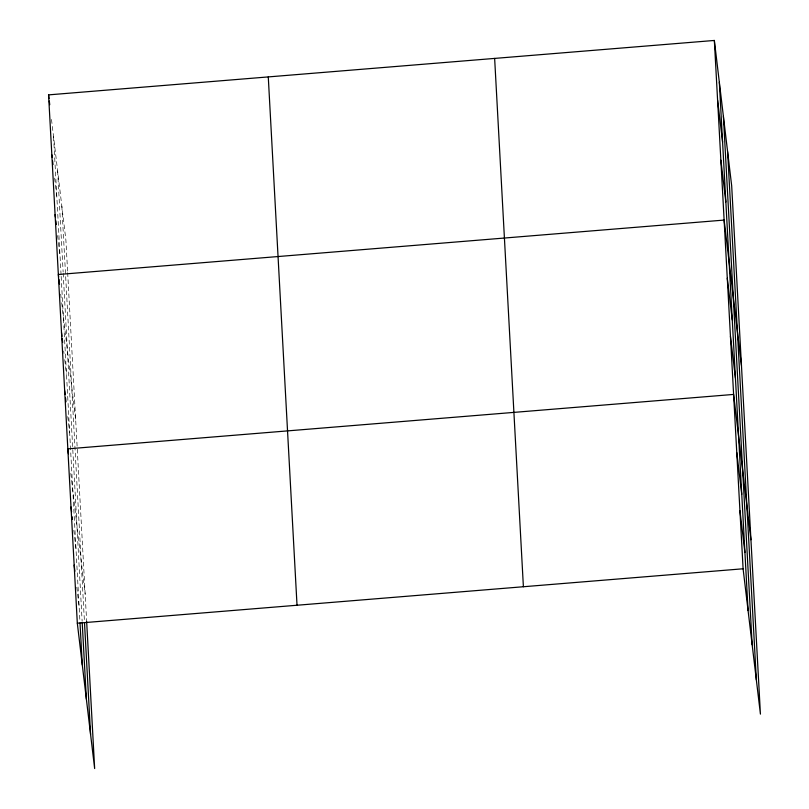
<?xml version="1.0" encoding="UTF-8"?>
<svg xmlns="http://www.w3.org/2000/svg" width="809" height="809" viewBox="0 0 809 809"><rect width="100%" height="100%" fill="white"/><g stroke="black" fill="none" stroke-linecap="round" stroke-linejoin="round"><path stroke-width="0.61" stroke-dasharray="4.04 3.03" d="M51.503 119.459L65.903 240.222L67.602 271.409M54.618 178.101L56.812 196.547M57.581 235.52L60.068 256.423M60.695 294.173L61.13 297.864M61.717 302.778L75.682 419.861M63.709 351.055L64.002 353.513M64.73 359.661L66.49 374.415M67.744 416.544L69.655 432.532M70.767 473.437L85.167 594.2M73.781 530.32L75.975 548.755M76.794 587.213L79.14 606.871M67.673 272.663L86.644 621.403M61.828 206.052L84.389 620.614M57.631 170.841L63.132 271.885M63.193 273.129L82.134 621.261M53.556 136.67L61.09 275.131M61.16 276.375L79.879 620.473"/><path stroke-width="1.21" d="M86.644 621.403L94.653 768.55L77.32 623.203L48.57 94.875L714.347 40.45L731.68 185.797L760.43 714.125L743.097 568.778L714.347 40.45M77.32 623.203L743.097 568.778M717.603 100.326L722.589 142.121M720.87 160.202L725.845 201.997M741.459 365.435L724.126 220.078L58.349 274.504L58.642 276.961M727.281 278.195L732.266 319.99M730.446 336.311L735.432 378.106M750.944 539.775L733.611 394.428L67.835 448.853L68.421 453.768M736.777 452.544L741.752 494.329M739.932 510.661L744.917 552.446M48.57 94.875L49.015 98.567M49.309 101.024L49.743 104.705M51.827 154.752L52.12 157.209M52.565 160.9L53 164.581M55.083 214.628L55.376 217.085M55.821 220.776L56.256 224.457M58.936 279.418L59.522 284.333M61.504 332.62L61.949 336.311M62.242 338.769L62.677 342.45M64.669 390.737L65.114 394.428M65.549 398.109L65.984 401.8M70.99 506.97L71.576 511.885M72.163 516.799L72.456 519.257M74.155 565.087L74.893 571.225M727.604 151.627L756.354 679.954M723.408 116.415L752.158 644.743M719.332 82.245L748.082 610.562M494.643 58.41L523.393 586.737M268.275 76.916L297.024 605.233M84.52 623.092L90.578 734.38M82.205 622.505L86.381 699.168M80.01 622.95L82.306 664.988"/></g></svg>
